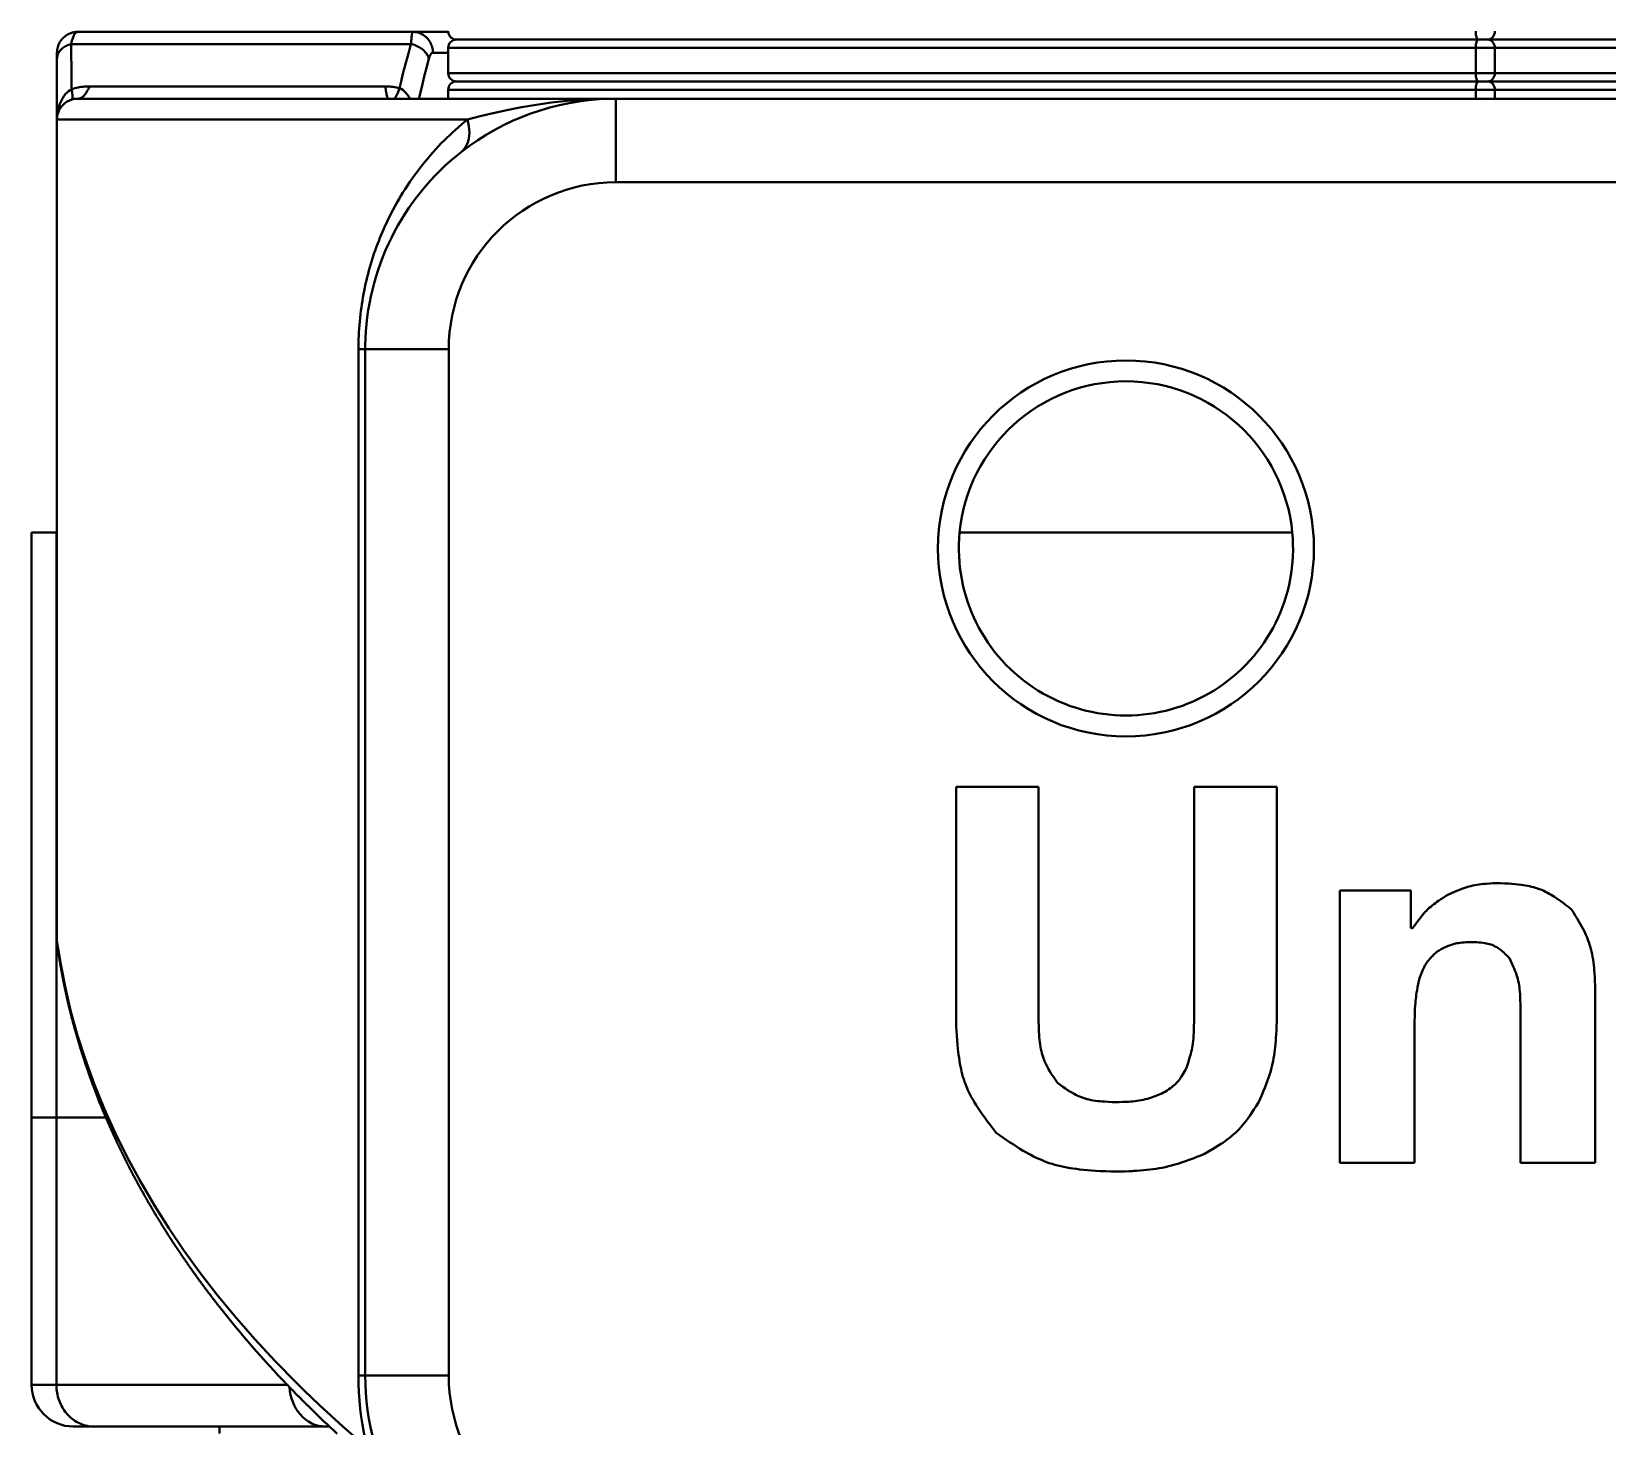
# Model space of a CAD drawing. Header units: millimetres. Extents: x 15 to 415, y 5 to 292.
# Drawn here: x 68.75 to 87.61, y 71.48 to 88.18 of the extents above; entities that cross this region are included whole.
import ezdxf

# ---------------------------------------------------------------- set-up
doc = ezdxf.new("R2010")
doc.units = ezdxf.units.MM
doc.layers.add('Geometries', color=7, linetype='Continuous')

msp = doc.modelspace()

# ---------------------------------------------------------------- linework, layer by layer
at = {"layer": 'Geometries', "linetype": 'Continuous', "lineweight": 40}
for p, q in [((69.127, 88.101), (69.124, 88.098)), ((69.304, 88.174), (69.302, 88.174)), ((73.312, 88.174), (69.304, 88.174)), ((73.737, 88.174), (73.312, 88.174)), ((69.054, 87.885), (69.054, 87.924)), ((69.224, 88.028), (73.291, 88.028)), ((73.554, 87.924), (73.737, 87.924)), ((73.737, 87.981), (73.737, 87.924)), ((73.737, 87.981), (86.037, 87.981)), ((73.737, 87.924), (73.737, 87.681)), ((86.067, 88.081), (73.837, 88.081)), ((86.037, 87.981), (86.037, 87.681)), ((86.037, 87.981), (86.266, 87.981)), ((86.181, 88.081), (86.067, 88.081)), ((90.013, 88.081), (86.181, 88.081)), ((86.266, 87.681), (86.266, 87.981)), ((86.266, 87.981), (89.915, 87.981)), ((69.054, 87.885), (69.054, 87.882)), ((69.054, 87.853), (69.054, 87.884)), ((69.054, 87.852), (69.054, 87.851)), ((69.054, 87.851), (69.054, 87.124)), ((86.037, 87.681), (73.737, 87.681)), ((73.837, 87.581), (86.067, 87.581)), ((86.266, 87.681), (86.037, 87.681)), ((86.067, 87.581), (86.181, 87.581)), ((86.181, 87.581), (90.013, 87.581)), ((89.915, 87.681), (86.266, 87.681)), ((73.022, 87.374), (69.304, 87.374)), ((72.985, 87.521), (69.442, 87.521)), ((73.095, 87.374), (73.022, 87.374)), ((73.278, 87.374), (73.095, 87.374)), ((73.387, 87.374), (73.278, 87.374)), ((73.737, 87.374), (73.387, 87.374)), ((73.737, 87.481), (73.737, 87.374)), ((73.737, 87.481), (86.037, 87.481)), ((75.71, 87.374), (73.737, 87.374)), ((75.702, 87.374), (75.7, 87.374)), ((75.707, 87.374), (75.706, 87.374)), ((75.74, 87.374), (75.739, 87.374)), ((75.744, 87.374), (75.739, 87.374)), ((86.037, 87.374), (75.744, 87.374)), ((75.744, 87.374), (75.744, 86.374)), ((86.037, 87.481), (86.037, 87.374)), ((86.037, 87.481), (86.266, 87.481)), ((86.266, 87.374), (86.037, 87.374)), ((86.266, 87.374), (86.266, 87.481)), ((86.266, 87.481), (89.915, 87.481)), ((89.915, 87.374), (86.266, 87.374)), ((69.054, 82.181), (69.054, 87.124)), ((69.054, 87.124), (73.967, 87.124)), ((73.9, 86.741), (73.888, 86.731)), ((75.744, 86.374), (101.148, 86.374)), ((72.662, 84.383), (72.662, 84.381)), ((72.662, 84.374), (72.662, 84.381)), ((72.662, 84.374), (72.723, 84.374)), ((72.662, 84.374), (72.662, 72.091)), ((72.723, 84.374), (72.744, 84.374)), ((72.744, 84.374), (73.744, 84.374)), ((72.744, 84.374), (72.744, 72.091)), ((73.744, 72.091), (73.744, 84.374)), ((68.75, 82.181), (68.75, 75.181)), ((68.75, 82.181), (69.047, 82.181)), ((69.047, 75.181), (69.047, 82.181)), ((69.047, 82.181), (69.054, 82.181)), ((69.054, 77.297), (69.054, 82.181)), ((83.841, 82.181), (79.859, 82.181)), ((79.816, 76.322), (79.816, 79.139)), ((79.816, 79.139), (80.805, 79.139)), ((80.805, 79.139), (80.805, 76.322)), ((82.665, 79.139), (83.654, 79.139)), ((82.665, 76.322), (82.665, 79.139)), ((83.654, 79.139), (83.654, 76.322)), ((84.41, 74.639), (84.41, 77.897)), ((84.41, 77.897), (85.261, 77.897)), ((85.261, 77.897), (85.261, 77.444)), ((85.261, 77.444), (85.28, 77.444)), ((69.065, 77.222), (69.054, 77.297)), ((69.056, 77.263), (69.057, 77.257)), ((87.467, 76.668), (87.467, 74.639)), ((86.572, 74.639), (86.572, 76.486)), ((85.305, 76.334), (85.305, 74.639)), ((68.75, 75.181), (68.75, 71.981)), ((68.75, 75.181), (69.047, 75.181)), ((69.047, 75.181), (69.639, 75.181)), ((69.047, 71.981), (69.047, 75.181)), ((81.93, 74.539), (81.921, 74.539)), ((85.305, 74.639), (84.41, 74.639)), ((87.467, 74.639), (86.572, 74.639)), ((72.662, 72.091), (72.723, 72.091)), ((72.723, 72.091), (72.744, 72.091)), ((73.744, 72.091), (72.744, 72.091)), ((69.047, 71.981), (68.75, 71.981)), ((71.81, 71.981), (69.047, 71.981)), ((69.25, 71.481), (69.492, 71.481)), ((70.998, 71.481), (69.492, 71.481)), ((70.998, 71.481), (70.998, 71.396)), ((72.267, 71.481), (70.998, 71.481)), ((72.267, 71.481), (72.316, 71.481))]:
    msp.add_line(p, q, dxfattribs=at)
at = {"layer": 'Geometries', "linetype": 'Continuous', "lineweight": 40, "flags": 128}
for points in [[(69.124, 88.098), (69.123, 88.096), (69.121, 88.094), (69.119, 88.092), (69.117, 88.09), (69.115, 88.088), (69.113, 88.085), (69.111, 88.082), (69.108, 88.078), (69.104, 88.074), (69.101, 88.07), (69.097, 88.064), (69.094, 88.058), (69.09, 88.052), (69.085, 88.045), (69.081, 88.037), (69.077, 88.028), (69.073, 88.019)], [(69.191, 88.147), (69.179, 88.141), (69.165, 88.132), (69.152, 88.123), (69.139, 88.112), (69.127, 88.101)], [(69.276, 88.172), (69.27, 88.172), (69.263, 88.171), (69.256, 88.169), (69.247, 88.167), (69.24, 88.166), (69.233, 88.164), (69.227, 88.162), (69.221, 88.16), (69.215, 88.157), (69.212, 88.156), (69.209, 88.155), (69.206, 88.154), (69.203, 88.153), (69.2, 88.151), (69.197, 88.15), (69.194, 88.148), (69.191, 88.147)], [(69.224, 88.028), (69.227, 88.041), (69.23, 88.053), (69.233, 88.065), (69.237, 88.077), (69.24, 88.088), (69.244, 88.098), (69.248, 88.109), (69.252, 88.119), (69.256, 88.129), (69.261, 88.137), (69.265, 88.145), (69.27, 88.152), (69.275, 88.158), (69.28, 88.163), (69.285, 88.167), (69.289, 88.17), (69.294, 88.172), (69.299, 88.174), (69.304, 88.174)], [(69.29, 88.174), (69.289, 88.174), (69.286, 88.173), (69.284, 88.173), (69.281, 88.173), (69.279, 88.173), (69.276, 88.173), (69.276, 88.172)], [(69.303, 88.174), (69.298, 88.174), (69.294, 88.174), (69.291, 88.174), (69.29, 88.174)], [(73.312, 88.174), (73.311, 88.174), (73.31, 88.172), (73.309, 88.17), (73.307, 88.167), (73.306, 88.163), (73.305, 88.157), (73.304, 88.152), (73.303, 88.145), (73.301, 88.137), (73.3, 88.128), (73.299, 88.119), (73.298, 88.108), (73.297, 88.097), (73.296, 88.084), (73.295, 88.071), (73.293, 88.058), (73.292, 88.043), (73.291, 88.028)], [(73.554, 87.924), (73.553, 87.941), (73.552, 87.957), (73.549, 87.973), (73.546, 87.989), (73.541, 88.005), (73.535, 88.02), (73.529, 88.035), (73.521, 88.049), (73.513, 88.063), (73.504, 88.076), (73.494, 88.089), (73.483, 88.101), (73.472, 88.112), (73.459, 88.123), (73.446, 88.132), (73.433, 88.141), (73.419, 88.148), (73.405, 88.155), (73.39, 88.161), (73.375, 88.166), (73.359, 88.169), (73.344, 88.172), (73.328, 88.174), (73.312, 88.174)], [(69.054, 87.851), (69.055, 87.863), (69.056, 87.874), (69.059, 87.886), (69.062, 87.897), (69.066, 87.908), (69.071, 87.919), (69.078, 87.93), (69.085, 87.94), (69.092, 87.95), (69.101, 87.96), (69.111, 87.969), (69.121, 87.978), (69.132, 87.986), (69.143, 87.994), (69.155, 88.001), (69.168, 88.007), (69.182, 88.014), (69.195, 88.019), (69.21, 88.024), (69.224, 88.028)], [(69.073, 88.019), (69.067, 88.005), (69.063, 87.989), (69.059, 87.973), (69.056, 87.957), (69.055, 87.941), (69.054, 87.924)], [(69.23, 87.487), (69.229, 87.623), (69.227, 87.758), (69.226, 87.893), (69.224, 88.028)], [(73.291, 88.028), (73.264, 87.93), (73.238, 87.832), (73.212, 87.733), (73.192, 87.656), (73.173, 87.578), (73.154, 87.5)], [(73.291, 88.028), (73.304, 88.025), (73.317, 88.021), (73.33, 88.017), (73.343, 88.013), (73.355, 88.008), (73.367, 88.002), (73.379, 87.996), (73.39, 87.99), (73.401, 87.983), (73.412, 87.976), (73.422, 87.969), (73.432, 87.961), (73.441, 87.953), (73.45, 87.945), (73.458, 87.936), (73.466, 87.927), (73.473, 87.918), (73.48, 87.909), (73.486, 87.9), (73.491, 87.89), (73.496, 87.88), (73.5, 87.871), (73.503, 87.861), (73.506, 87.851)], [(73.506, 87.851), (73.508, 87.861), (73.511, 87.87), (73.514, 87.879), (73.518, 87.886), (73.521, 87.893), (73.524, 87.9), (73.528, 87.905), (73.531, 87.91), (73.535, 87.915), (73.539, 87.918), (73.542, 87.921), (73.546, 87.923), (73.55, 87.924), (73.554, 87.924)], [(69.054, 87.882), (69.054, 87.88), (69.054, 87.875), (69.054, 87.869), (69.054, 87.866), (69.054, 87.862), (69.054, 87.859), (69.054, 87.855), (69.054, 87.852)], [(73.387, 87.374), (73.4, 87.431), (73.425, 87.533), (73.451, 87.639), (73.478, 87.745), (73.506, 87.851)], [(69.23, 87.487), (69.211, 87.477), (69.193, 87.464), (69.175, 87.449), (69.158, 87.432), (69.138, 87.406), (69.119, 87.377), (69.103, 87.346), (69.088, 87.312), (69.076, 87.277), (69.067, 87.24), (69.06, 87.202), (69.055, 87.163), (69.054, 87.139)], [(69.442, 87.521), (69.423, 87.52), (69.403, 87.52), (69.384, 87.518), (69.364, 87.516), (69.344, 87.514), (69.324, 87.51), (69.306, 87.507), (69.287, 87.503), (69.268, 87.498), (69.249, 87.493), (69.23, 87.487)], [(69.23, 87.363), (69.232, 87.364), (69.234, 87.366), (69.236, 87.37), (69.237, 87.374), (69.238, 87.378), (69.239, 87.384), (69.24, 87.391), (69.24, 87.398), (69.24, 87.406), (69.239, 87.414), (69.239, 87.423), (69.238, 87.432), (69.237, 87.442), (69.235, 87.452), (69.234, 87.463), (69.232, 87.475), (69.23, 87.487)], [(69.304, 87.374), (69.29, 87.374), (69.276, 87.373), (69.262, 87.371), (69.248, 87.368), (69.235, 87.364), (69.231, 87.363)], [(69.304, 87.374), (69.315, 87.375), (69.326, 87.377), (69.337, 87.381), (69.348, 87.387), (69.358, 87.394), (69.369, 87.402), (69.379, 87.412), (69.389, 87.424), (69.399, 87.437), (69.408, 87.451), (69.417, 87.466), (69.426, 87.483), (69.434, 87.501), (69.442, 87.521)], [(73.022, 87.374), (73.019, 87.375), (73.016, 87.377), (73.013, 87.381), (73.01, 87.387), (73.007, 87.394), (73.005, 87.402), (73.002, 87.412), (72.999, 87.424), (72.997, 87.437), (72.994, 87.451), (72.992, 87.466), (72.989, 87.483), (72.987, 87.501), (72.985, 87.521)], [(73.154, 87.5), (73.135, 87.505), (73.117, 87.508), (73.098, 87.512), (73.079, 87.514), (73.06, 87.517), (73.041, 87.518), (73.022, 87.52), (73.004, 87.52), (72.985, 87.521)], [(73.095, 87.374), (73.098, 87.377), (73.101, 87.381), (73.104, 87.386), (73.107, 87.391), (73.111, 87.397), (73.114, 87.404), (73.118, 87.411), (73.121, 87.419), (73.125, 87.427), (73.129, 87.436), (73.133, 87.445), (73.137, 87.455), (73.141, 87.465), (73.145, 87.477), (73.15, 87.488), (73.154, 87.5)], [(73.278, 87.375), (73.269, 87.393), (73.249, 87.422), (73.228, 87.448), (73.211, 87.465), (73.193, 87.479), (73.174, 87.491), (73.154, 87.5)], [(73.967, 87.124), (74.118, 87.163), (74.276, 87.201), (74.441, 87.238), (74.613, 87.271), (74.79, 87.301), (74.973, 87.327), (75.161, 87.347), (75.353, 87.362), (75.547, 87.371), (75.66, 87.374)], [(75.706, 87.374), (75.706, 87.374), (75.706, 87.374), (75.706, 87.374), (75.704, 87.374), (75.703, 87.374), (75.702, 87.374)], [(75.71, 87.374), (75.71, 87.374), (75.708, 87.374), (75.707, 87.374), (75.707, 87.374), (75.707, 87.374), (75.707, 87.374)], [(75.739, 87.374), (75.736, 87.374), (75.731, 87.374), (75.727, 87.374), (75.723, 87.374), (75.72, 87.374), (75.716, 87.374), (75.714, 87.374), (75.712, 87.374), (75.71, 87.374)], [(69.055, 87.139), (69.055, 87.138), (69.054, 87.124)], [(73.967, 87.124), (73.931, 87.095), (73.895, 87.065), (73.86, 87.034), (73.824, 87.003), (73.789, 86.971), (73.755, 86.939), (73.722, 86.907), (73.688, 86.874), (73.655, 86.84), (73.622, 86.805), (73.589, 86.77), (73.556, 86.734), (73.524, 86.697), (73.492, 86.659), (73.46, 86.621), (73.429, 86.583), (73.398, 86.543), (73.368, 86.503), (73.338, 86.462), (73.308, 86.421), (73.279, 86.379), (73.25, 86.336), (73.222, 86.292), (73.196, 86.251), (73.171, 86.21), (73.146, 86.168), (73.122, 86.126), (73.098, 86.083), (73.074, 86.039), (73.055, 86.003), (73.037, 85.967), (73.019, 85.93), (73.001, 85.893), (72.984, 85.855), (72.966, 85.817), (72.951, 85.781), (72.935, 85.744), (72.92, 85.707), (72.905, 85.669), (72.891, 85.632), (72.876, 85.593), (72.863, 85.555), (72.849, 85.516), (72.836, 85.476), (72.824, 85.436), (72.812, 85.397), (72.8, 85.357), (72.789, 85.316), (72.778, 85.276), (72.768, 85.236), (72.758, 85.196), (72.749, 85.156), (72.74, 85.115), (72.732, 85.074), (72.724, 85.033), (72.717, 84.994), (72.71, 84.955), (72.704, 84.915), (72.698, 84.876), (72.692, 84.836), (72.687, 84.794), (72.682, 84.751), (72.678, 84.708), (72.674, 84.665), (72.671, 84.622), (72.668, 84.579), (72.666, 84.538), (72.664, 84.497), (72.663, 84.456), (72.662, 84.415), (72.662, 84.383)], [(73.967, 87.124), (73.978, 87.084), (73.985, 87.045), (73.99, 87.006), (73.991, 86.968), (73.988, 86.932), (73.983, 86.897), (73.975, 86.863), (73.963, 86.832), (73.949, 86.803), (73.931, 86.776), (73.911, 86.752), (73.9, 86.741)], [(85.702, 77.844), (85.747, 77.864), (85.792, 77.884), (85.822, 77.896), (85.852, 77.909), (85.882, 77.92), (85.906, 77.928), (85.929, 77.936), (85.953, 77.943), (85.977, 77.949), (86.001, 77.955), (86.026, 77.96), (86.051, 77.965), (86.077, 77.969), (86.102, 77.972), (86.128, 77.975), (86.166, 77.978), (86.205, 77.981), (86.244, 77.984), (86.282, 77.986)], [(86.282, 77.986), (86.332, 77.984), (86.382, 77.982), (86.432, 77.979), (86.47, 77.977), (86.507, 77.974), (86.544, 77.97), (86.582, 77.965), (86.607, 77.962), (86.631, 77.958), (86.656, 77.953), (86.68, 77.948), (86.705, 77.942), (86.729, 77.936), (86.753, 77.929), (86.777, 77.922), (86.801, 77.913), (86.826, 77.903), (86.85, 77.893), (86.873, 77.881), (86.895, 77.87), (86.917, 77.858), (86.939, 77.846), (86.96, 77.833), (86.981, 77.82), (87.007, 77.802), (87.032, 77.785), (87.057, 77.767), (87.082, 77.748), (87.116, 77.723), (87.15, 77.697), (87.184, 77.671)], [(85.411, 77.617), (85.411, 77.617), (85.428, 77.636), (85.446, 77.655), (85.464, 77.673), (85.481, 77.688), (85.499, 77.703), (85.517, 77.718), (85.535, 77.733), (85.554, 77.747), (85.573, 77.76), (85.593, 77.774), (85.62, 77.792), (85.647, 77.809), (85.675, 77.827), (85.702, 77.844)], [(85.28, 77.444), (85.299, 77.471), (85.318, 77.498), (85.338, 77.525), (85.358, 77.551), (85.378, 77.577), (85.394, 77.597), (85.411, 77.617)], [(87.184, 77.671), (87.206, 77.635), (87.228, 77.599), (87.25, 77.563), (87.271, 77.527), (87.287, 77.498), (87.303, 77.47), (87.319, 77.441), (87.333, 77.412), (87.346, 77.386), (87.358, 77.359), (87.37, 77.333), (87.38, 77.306), (87.39, 77.279), (87.4, 77.252), (87.408, 77.225), (87.416, 77.197), (87.423, 77.166), (87.43, 77.134), (87.436, 77.101), (87.442, 77.069), (87.446, 77.036), (87.45, 77.004), (87.454, 76.971), (87.456, 76.938), (87.459, 76.906), (87.461, 76.858), (87.463, 76.811), (87.465, 76.764), (87.466, 76.716), (87.467, 76.668)], [(69.054, 77.297), (69.054, 77.295), (69.054, 77.292), (69.054, 77.29), (69.054, 77.288)], [(69.054, 77.288), (69.055, 77.273), (69.056, 77.263)], [(69.057, 77.257), (69.057, 77.257), (69.058, 77.249), (69.059, 77.242), (69.06, 77.235), (69.061, 77.228), (69.062, 77.222), (69.062, 77.217), (69.063, 77.212), (69.064, 77.208), (69.064, 77.203), (69.065, 77.2), (69.065, 77.196), (69.066, 77.193), (69.066, 77.191), (69.066, 77.188), (69.067, 77.186), (69.067, 77.184), (69.067, 77.182), (69.068, 77.18), (69.068, 77.18), (69.068, 77.179), (69.068, 77.177), (69.068, 77.176), (69.069, 77.174), (69.069, 77.172), (69.069, 77.169), (69.07, 77.166), (69.07, 77.162), (69.071, 77.158), (69.071, 77.155), (69.073, 77.147), (69.074, 77.139), (69.075, 77.132), (69.076, 77.127), (69.076, 77.122), (69.077, 77.117), (69.078, 77.113), (69.078, 77.11), (69.079, 77.107), (69.079, 77.104), (69.08, 77.101), (69.08, 77.099), (69.08, 77.098), (69.08, 77.097), (69.081, 77.095), (69.081, 77.094), (69.081, 77.092), (69.082, 77.089), (69.082, 77.086), (69.083, 77.083), (69.083, 77.079), (69.084, 77.075), (69.086, 77.061), (69.088, 77.048), (69.089, 77.043), (69.09, 77.038), (69.091, 77.033), (69.092, 77.028), (69.092, 77.025), (69.093, 77.022), (69.093, 77.02), (69.093, 77.017), (69.094, 77.015), (69.094, 77.013), (69.094, 77.012), (69.094, 77.011), (69.095, 77.011), (69.095, 77.01), (69.095, 77.009), (69.095, 77.008), (69.095, 77.006), (69.096, 77.003), (69.096, 77), (69.097, 76.997), (69.098, 76.993), (69.098, 76.989), (69.099, 76.984), (69.1, 76.98), (69.101, 76.972), (69.103, 76.964), (69.104, 76.956), (69.106, 76.948), (69.106, 76.945), (69.107, 76.942), (69.107, 76.939), (69.108, 76.937), (69.108, 76.934), (69.108, 76.933), (69.109, 76.931), (69.109, 76.929), (69.109, 76.928), (69.109, 76.926), (69.11, 76.923), (69.111, 76.919), (69.112, 76.915), (69.112, 76.911), (69.113, 76.906), (69.114, 76.901), (69.115, 76.896), (69.116, 76.89), (69.117, 76.884), (69.118, 76.879), (69.119, 76.874), (69.121, 76.863), (69.123, 76.853), (69.124, 76.85), (69.124, 76.848), (69.125, 76.845), (69.125, 76.843), (69.125, 76.842), (69.126, 76.841), (69.126, 76.84), (69.126, 76.839), (69.126, 76.838), (69.126, 76.836), (69.127, 76.835), (69.127, 76.833), (69.128, 76.831), (69.128, 76.828), (69.128, 76.826), (69.129, 76.823), (69.13, 76.816), (69.132, 76.81), (69.133, 76.804), (69.134, 76.799), (69.135, 76.793), (69.136, 76.788), (69.137, 76.781), (69.139, 76.773), (69.139, 76.771), (69.14, 76.768), (69.14, 76.766), (69.141, 76.764), (69.141, 76.762), (69.141, 76.761), (69.142, 76.76), (69.142, 76.759), (69.142, 76.758), (69.142, 76.758), (69.142, 76.757), (69.142, 76.756), (69.143, 76.754), (69.143, 76.752), (69.144, 76.749), (69.144, 76.746), (69.145, 76.743), (69.146, 76.739), (69.147, 76.736), (69.147, 76.732), (69.148, 76.729), (69.149, 76.725), (69.15, 76.722), (69.151, 76.713), (69.153, 76.706), (69.155, 76.698), (69.156, 76.691), (69.157, 76.685), (69.159, 76.678), (69.159, 76.676), (69.16, 76.674), (69.16, 76.672), (69.161, 76.67), (69.161, 76.669), (69.161, 76.668), (69.161, 76.667), (69.162, 76.666), (69.162, 76.664), (69.162, 76.662), (69.163, 76.659), (69.164, 76.656), (69.164, 76.653), (69.167, 76.643), (69.169, 76.632), (69.171, 76.622), (69.173, 76.613), (69.174, 76.608), (69.175, 76.604), (69.176, 76.6), (69.177, 76.596), (69.178, 76.593), (69.179, 76.59), (69.179, 76.587), (69.18, 76.585), (69.18, 76.584), (69.18, 76.582), (69.18, 76.582), (69.181, 76.581), (69.181, 76.58), (69.181, 76.579), (69.181, 76.577), (69.182, 76.575), (69.182, 76.573), (69.183, 76.571), (69.183, 76.569), (69.185, 76.563), (69.186, 76.557), (69.187, 76.551), (69.189, 76.544), (69.19, 76.54), (69.191, 76.536), (69.192, 76.532), (69.193, 76.527), (69.194, 76.523), (69.195, 76.518), (69.196, 76.513), (69.197, 76.51), (69.198, 76.507), (69.198, 76.505), (69.199, 76.503), (69.199, 76.501), (69.2, 76.499), (69.2, 76.498), (69.201, 76.496), (69.201, 76.494), (69.201, 76.492), (69.202, 76.49), (69.203, 76.487), (69.203, 76.484), (69.204, 76.481), (69.205, 76.478), (69.206, 76.473), (69.207, 76.468), (69.209, 76.463), (69.21, 76.457), (69.212, 76.451), (69.213, 76.445), (69.215, 76.439), (69.216, 76.432), (69.217, 76.43), (69.218, 76.427), (69.218, 76.424), (69.219, 76.422), (69.22, 76.419), (69.22, 76.417), (69.221, 76.415), (69.221, 76.413), (69.221, 76.411), (69.222, 76.41), (69.222, 76.409), (69.223, 76.407), (69.223, 76.405), (69.224, 76.403), (69.225, 76.397), (69.227, 76.391), (69.228, 76.384), (69.23, 76.377), (69.232, 76.37), (69.234, 76.362), (69.236, 76.355), (69.242, 76.331), (69.243, 76.328), (69.244, 76.326), (69.244, 76.324), (69.245, 76.322), (69.245, 76.32), (69.246, 76.319), (69.246, 76.318), (69.246, 76.317), (69.246, 76.317), (69.246, 76.316), (69.247, 76.315), (69.247, 76.313), (69.247, 76.312), (69.248, 76.31), (69.249, 76.308), (69.249, 76.305), (69.25, 76.303), (69.252, 76.296), (69.254, 76.289), (69.255, 76.283), (69.256, 76.278), (69.258, 76.274), (69.259, 76.269), (69.26, 76.265), (69.261, 76.26), (69.263, 76.254), (69.264, 76.249), (69.265, 76.246), (69.266, 76.244), (69.267, 76.241), (69.267, 76.239), (69.268, 76.237), (69.268, 76.235), (69.269, 76.234), (69.269, 76.233), (69.269, 76.232), (69.269, 76.232), (69.269, 76.231), (69.27, 76.23), (69.27, 76.228), (69.271, 76.226), (69.271, 76.224), (69.272, 76.221), (69.273, 76.218), (69.274, 76.214), (69.275, 76.211), (69.279, 76.198), (69.28, 76.192), (69.282, 76.186), (69.284, 76.18), (69.286, 76.173), (69.287, 76.167), (69.289, 76.162), (69.29, 76.158), (69.291, 76.155), (69.292, 76.151), (69.293, 76.148), (69.294, 76.145), (69.295, 76.143), (69.295, 76.14), (69.295, 76.139), (69.296, 76.138), (69.296, 76.137), (69.296, 76.136), (69.297, 76.134), (69.297, 76.132), (69.298, 76.13), (69.299, 76.128), (69.3, 76.122), (69.302, 76.117), (69.304, 76.112), (69.306, 76.105), (69.307, 76.099), (69.309, 76.093), (69.311, 76.087), (69.313, 76.081), (69.314, 76.076), (69.316, 76.071), (69.317, 76.067), (69.318, 76.063), (69.319, 76.06), (69.32, 76.058), (69.32, 76.056), (69.32, 76.055), (69.321, 76.054), (69.321, 76.052), (69.322, 76.051), (69.322, 76.049), (69.323, 76.047), (69.324, 76.044), (69.325, 76.041), (69.326, 76.038), (69.327, 76.035), (69.328, 76.031), (69.329, 76.027), (69.33, 76.023), (69.331, 76.019), (69.339, 75.995), (69.34, 75.99), (69.342, 75.986), (69.343, 75.982), (69.344, 75.978), (69.345, 75.974), (69.347, 75.971), (69.347, 75.968), (69.348, 75.965), (69.349, 75.963), (69.349, 75.962), (69.349, 75.961), (69.35, 75.961), (69.35, 75.96), (69.35, 75.959), (69.351, 75.958), (69.351, 75.956), (69.352, 75.954), (69.352, 75.952), (69.353, 75.95), (69.355, 75.943), (69.358, 75.935), (69.36, 75.927), (69.362, 75.922), (69.363, 75.917), (69.365, 75.912), (69.367, 75.907), (69.369, 75.901), (69.371, 75.895), (69.372, 75.89), (69.374, 75.886), (69.375, 75.882), (69.376, 75.879), (69.377, 75.876), (69.378, 75.874), (69.378, 75.872), (69.379, 75.871), (69.379, 75.87), (69.379, 75.869), (69.38, 75.867), (69.38, 75.865), (69.381, 75.863), (69.382, 75.861), (69.383, 75.858), (69.384, 75.855), (69.385, 75.852), (69.386, 75.848), (69.388, 75.843), (69.389, 75.839), (69.391, 75.834), (69.393, 75.827), (69.396, 75.819), (69.399, 75.811), (69.401, 75.802), (69.402, 75.799), (69.404, 75.796), (69.405, 75.793), (69.406, 75.79), (69.406, 75.788), (69.407, 75.785), (69.408, 75.784), (69.408, 75.782), (69.409, 75.781), (69.409, 75.779), (69.41, 75.777), (69.411, 75.775), (69.412, 75.772), (69.413, 75.769), (69.414, 75.766), (69.415, 75.763), (69.416, 75.76), (69.417, 75.757), (69.418, 75.753), (69.419, 75.75), (69.421, 75.746), (69.422, 75.742), (69.423, 75.738), (69.425, 75.733), (69.427, 75.729), (69.429, 75.723), (69.43, 75.718), (69.432, 75.712), (69.433, 75.709), (69.435, 75.706), (69.436, 75.703), (69.437, 75.7), (69.438, 75.697), (69.439, 75.695), (69.439, 75.693), (69.44, 75.691), (69.44, 75.69), (69.441, 75.689), (69.441, 75.688), (69.442, 75.686), (69.443, 75.683), (69.444, 75.68), (69.445, 75.676), (69.447, 75.671), (69.449, 75.665), (69.451, 75.659), (69.454, 75.653), (69.456, 75.646), (69.459, 75.639), (69.46, 75.634), (69.462, 75.628), (69.464, 75.623), (69.466, 75.617), (69.468, 75.612), (69.47, 75.607), (69.471, 75.604), (69.472, 75.601), (69.473, 75.599), (69.474, 75.598), (69.474, 75.596), (69.474, 75.595), (69.475, 75.595), (69.475, 75.594), (69.475, 75.593), (69.476, 75.592), (69.476, 75.591), (69.477, 75.589), (69.477, 75.587), (69.478, 75.584), (69.479, 75.582), (69.48, 75.579), (69.481, 75.576), (69.485, 75.565), (69.49, 75.554), (69.494, 75.543), (69.498, 75.532), (69.502, 75.521), (69.503, 75.517), (69.505, 75.514), (69.506, 75.51), (69.507, 75.507), (69.508, 75.504), (69.509, 75.502), (69.51, 75.499), (69.511, 75.498), (69.511, 75.497), (69.512, 75.496), (69.512, 75.494), (69.513, 75.493), (69.513, 75.491), (69.514, 75.489), (69.515, 75.486), (69.516, 75.484), (69.517, 75.481), (69.519, 75.478), (69.52, 75.475), (69.521, 75.472), (69.522, 75.469), (69.524, 75.464), (69.526, 75.459), (69.528, 75.455), (69.529, 75.45), (69.531, 75.446), (69.533, 75.442), (69.534, 75.437), (69.536, 75.432), (69.538, 75.428), (69.539, 75.425), (69.54, 75.421), (69.542, 75.418), (69.543, 75.415), (69.544, 75.412), (69.545, 75.41), (69.545, 75.409), (69.546, 75.408), (69.546, 75.407), (69.547, 75.406), (69.547, 75.404), (69.548, 75.403), (69.549, 75.401), (69.549, 75.398), (69.551, 75.396), (69.552, 75.393), (69.553, 75.39), (69.561, 75.369), (69.57, 75.348), (69.578, 75.327), (69.579, 75.325), (69.58, 75.322), (69.581, 75.319), (69.582, 75.317), (69.583, 75.314), (69.584, 75.312), (69.585, 75.311), (69.585, 75.31), (69.585, 75.309), (69.586, 75.308), (69.586, 75.307), (69.587, 75.306), (69.587, 75.305), (69.588, 75.303), (69.589, 75.301), (69.59, 75.298), (69.592, 75.294), (69.594, 75.289), (69.595, 75.284), (69.597, 75.28), (69.599, 75.275), (69.601, 75.271), (69.603, 75.266), (69.605, 75.262), (69.609, 75.253), (69.612, 75.244), (69.616, 75.235), (69.619, 75.227), (69.62, 75.225), (69.621, 75.222), (69.622, 75.22), (69.623, 75.217), (69.624, 75.216), (69.625, 75.215), (69.625, 75.214), (69.625, 75.213), (69.625, 75.213), (69.626, 75.212), (69.626, 75.21), (69.627, 75.208), (69.628, 75.206), (69.629, 75.203), (69.631, 75.2), (69.632, 75.196), (69.636, 75.188), (69.639, 75.181)], [(72.009, 71.915), (71.924, 71.999), (71.665, 72.264), (71.417, 72.532), (71.18, 72.804), (70.967, 73.063), (70.765, 73.325), (70.573, 73.589), (70.392, 73.856), (70.222, 74.125), (70.053, 74.413), (69.896, 74.703), (69.751, 74.995), (69.618, 75.289), (69.498, 75.584), (69.391, 75.881), (69.301, 76.162), (69.222, 76.445), (69.155, 76.728), (69.099, 77.012), (69.065, 77.222)], [(85.576, 77.166), (85.558, 77.15), (85.54, 77.133), (85.533, 77.126)], [(85.999, 77.28), (85.961, 77.279), (85.924, 77.277), (85.899, 77.275), (85.874, 77.273), (85.849, 77.27), (85.831, 77.268), (85.813, 77.265), (85.795, 77.261), (85.777, 77.257), (85.759, 77.252), (85.741, 77.246), (85.724, 77.24), (85.706, 77.233), (85.689, 77.225), (85.672, 77.217), (85.648, 77.205), (85.624, 77.193), (85.6, 77.18), (85.576, 77.166)], [(86.44, 77.088), (86.422, 77.105), (86.405, 77.123), (86.387, 77.14), (86.373, 77.153), (86.359, 77.166), (86.345, 77.178), (86.33, 77.19), (86.317, 77.199), (86.304, 77.208), (86.291, 77.217), (86.277, 77.224), (86.263, 77.232), (86.248, 77.239), (86.233, 77.245), (86.218, 77.25), (86.201, 77.255), (86.183, 77.26), (86.165, 77.263), (86.147, 77.267), (86.123, 77.27), (86.099, 77.273), (86.075, 77.275), (86.049, 77.277), (86.024, 77.278), (85.999, 77.28)], [(85.533, 77.126), (85.522, 77.115), (85.508, 77.102), (85.495, 77.088), (85.483, 77.074), (85.47, 77.06), (85.459, 77.045), (85.448, 77.03), (85.438, 77.014), (85.428, 76.998), (85.419, 76.981), (85.411, 76.963), (85.403, 76.946), (85.395, 76.928), (85.387, 76.908), (85.38, 76.888), (85.365, 76.848)], [(86.572, 76.486), (86.571, 76.536), (86.57, 76.586), (86.569, 76.62), (86.567, 76.653), (86.565, 76.687), (86.562, 76.712), (86.559, 76.737), (86.556, 76.762), (86.551, 76.787), (86.546, 76.813), (86.54, 76.839), (86.533, 76.864), (86.525, 76.889), (86.516, 76.915), (86.506, 76.939), (86.496, 76.964), (86.485, 76.989), (86.474, 77.014), (86.457, 77.051), (86.44, 77.088)], [(85.365, 76.848), (85.357, 76.812), (85.349, 76.775), (85.341, 76.738), (85.334, 76.701), (85.329, 76.677), (85.325, 76.652), (85.322, 76.627), (85.319, 76.602), (85.316, 76.578), (85.314, 76.553), (85.311, 76.516), (85.309, 76.48), (85.308, 76.444), (85.306, 76.389), (85.305, 76.334)], [(80.295, 74.998), (80.26, 75.044), (80.225, 75.09), (80.19, 75.136), (80.156, 75.182), (80.13, 75.218), (80.104, 75.255), (80.08, 75.292), (80.056, 75.329), (80.037, 75.359), (80.02, 75.39), (80.003, 75.42), (79.986, 75.451), (79.971, 75.482), (79.959, 75.507), (79.948, 75.532), (79.938, 75.557), (79.928, 75.583), (79.919, 75.608), (79.909, 75.638), (79.899, 75.668), (79.891, 75.699), (79.883, 75.73), (79.876, 75.761), (79.869, 75.792), (79.863, 75.823), (79.857, 75.858), (79.852, 75.893), (79.847, 75.928), (79.842, 75.964), (79.838, 75.999), (79.833, 76.053), (79.829, 76.106), (79.825, 76.16), (79.822, 76.214), (79.819, 76.268), (79.816, 76.322)], [(80.805, 76.322), (80.806, 76.284), (80.808, 76.247), (80.809, 76.209), (80.811, 76.172), (80.813, 76.142), (80.816, 76.112), (80.819, 76.082), (80.823, 76.052), (80.827, 76.022), (80.832, 75.998), (80.837, 75.973), (80.843, 75.949), (80.85, 75.925), (80.858, 75.901), (80.866, 75.877), (80.876, 75.854), (80.886, 75.831), (80.898, 75.807), (80.91, 75.783), (80.923, 75.76), (80.936, 75.737), (80.951, 75.712), (80.966, 75.688), (80.982, 75.665), (81.005, 75.629), (81.029, 75.594)], [(82.573, 75.774), (82.585, 75.809), (82.597, 75.845), (82.608, 75.881), (82.618, 75.917), (82.625, 75.941), (82.631, 75.965), (82.637, 75.989), (82.642, 76.014), (82.646, 76.039), (82.65, 76.064), (82.654, 76.096), (82.657, 76.128), (82.659, 76.16), (82.661, 76.192), (82.663, 76.235), (82.664, 76.279), (82.665, 76.322)], [(83.654, 76.322), (83.652, 76.272), (83.65, 76.222), (83.647, 76.172), (83.645, 76.135), (83.643, 76.097), (83.64, 76.06), (83.636, 76.022), (83.632, 75.989), (83.628, 75.956), (83.623, 75.923), (83.618, 75.889), (83.612, 75.856), (83.605, 75.823), (83.597, 75.79), (83.589, 75.758), (83.579, 75.724), (83.569, 75.69), (83.557, 75.656), (83.545, 75.622), (83.529, 75.578), (83.512, 75.534), (83.494, 75.49), (83.475, 75.446), (83.456, 75.402), (83.437, 75.358)], [(82.318, 75.488), (82.322, 75.491), (82.343, 75.504), (82.363, 75.517), (82.383, 75.531), (82.398, 75.543), (82.413, 75.554), (82.428, 75.567), (82.441, 75.579), (82.455, 75.593), (82.468, 75.607), (82.481, 75.623), (82.493, 75.639), (82.504, 75.655), (82.515, 75.672), (82.526, 75.689), (82.538, 75.71), (82.55, 75.731), (82.562, 75.752), (82.573, 75.774)], [(81.029, 75.594), (81.061, 75.571), (81.094, 75.548), (81.127, 75.525), (81.152, 75.508), (81.177, 75.492), (81.203, 75.477), (81.229, 75.462), (81.25, 75.451), (81.272, 75.44), (81.294, 75.431), (81.316, 75.422), (81.338, 75.414), (81.362, 75.406), (81.386, 75.4), (81.41, 75.394), (81.434, 75.389), (81.458, 75.384), (81.485, 75.38), (81.513, 75.377), (81.54, 75.374), (81.567, 75.372), (81.594, 75.37), (81.64, 75.367), (81.686, 75.365), (81.732, 75.364)], [(81.92, 75.372), (81.932, 75.373), (81.957, 75.375), (81.981, 75.379), (82.006, 75.382), (82.031, 75.387), (82.056, 75.392), (82.082, 75.398), (82.107, 75.405), (82.132, 75.413), (82.157, 75.42), (82.188, 75.431), (82.219, 75.442), (82.249, 75.453), (82.28, 75.465)], [(82.28, 75.465), (82.301, 75.478), (82.318, 75.488)], [(81.732, 75.364), (81.769, 75.365), (81.807, 75.366), (81.844, 75.367), (81.882, 75.369), (81.907, 75.371), (81.92, 75.372)], [(83.437, 75.358), (83.409, 75.316), (83.382, 75.274), (83.354, 75.232), (83.333, 75.201), (83.311, 75.171), (83.288, 75.141), (83.265, 75.111), (83.245, 75.087), (83.225, 75.063), (83.204, 75.04), (83.182, 75.018), (83.164, 75), (83.146, 74.983), (83.127, 74.967), (83.108, 74.951), (83.089, 74.935), (83.063, 74.915), (83.036, 74.896), (83.009, 74.877), (82.982, 74.859), (82.951, 74.839), (82.919, 74.819), (82.887, 74.8), (82.839, 74.771), (82.791, 74.743)], [(69.639, 75.181), (69.64, 75.179), (69.644, 75.169), (69.648, 75.16), (69.652, 75.151), (69.655, 75.144), (69.658, 75.137), (69.66, 75.131), (69.663, 75.126), (69.663, 75.124), (69.664, 75.122), (69.665, 75.12), (69.666, 75.118), (69.667, 75.117), (69.667, 75.116), (69.667, 75.115), (69.668, 75.114), (69.668, 75.112), (69.669, 75.11), (69.67, 75.108), (69.672, 75.105), (69.673, 75.102), (69.674, 75.099), (69.676, 75.095), (69.681, 75.084), (69.686, 75.073), (69.688, 75.067), (69.691, 75.061), (69.694, 75.055), (69.696, 75.049), (69.699, 75.043), (69.701, 75.038), (69.704, 75.032), (69.706, 75.027), (69.708, 75.022), (69.709, 75.02), (69.71, 75.018), (69.711, 75.016), (69.712, 75.014), (69.713, 75.013), (69.713, 75.011), (69.714, 75.009), (69.715, 75.007), (69.717, 75.004), (69.718, 75.001), (69.719, 74.998), (69.721, 74.995), (69.723, 74.989), (69.726, 74.984), (69.728, 74.979), (69.731, 74.973), (69.733, 74.968), (69.735, 74.963), (69.738, 74.958), (69.739, 74.954), (69.741, 74.95), (69.743, 74.946), (69.746, 74.94), (69.749, 74.934), (69.751, 74.929), (69.752, 74.926), (69.753, 74.924), (69.754, 74.923), (69.754, 74.921), (69.755, 74.921), (69.755, 74.919), (69.756, 74.918), (69.757, 74.915), (69.758, 74.913), (69.759, 74.911), (69.761, 74.908), (69.762, 74.905), (69.764, 74.902), (69.765, 74.899), (69.766, 74.896), (69.769, 74.889), (69.772, 74.883), (69.775, 74.877), (69.778, 74.871), (69.78, 74.866), (69.783, 74.861), (69.785, 74.857), (69.787, 74.853), (69.788, 74.849), (69.791, 74.843), (69.794, 74.837), (69.797, 74.831), (69.798, 74.829), (69.799, 74.826), (69.8, 74.824), (69.801, 74.823), (69.802, 74.822), (69.802, 74.821), (69.802, 74.82), (69.803, 74.819), (69.804, 74.817), (69.804, 74.816), (69.805, 74.814), (69.806, 74.811), (69.808, 74.809), (69.809, 74.806), (69.81, 74.803), (69.814, 74.796), (69.817, 74.79), (69.82, 74.782), (69.824, 74.776), (69.827, 74.77), (69.829, 74.764), (69.832, 74.759), (69.834, 74.755), (69.835, 74.752), (69.837, 74.748), (69.839, 74.745), (69.84, 74.742), (69.842, 74.737), (69.845, 74.733), (69.847, 74.729), (69.848, 74.726), (69.849, 74.724), (69.85, 74.722), (69.851, 74.72), (69.851, 74.72), (69.852, 74.719), (69.852, 74.717), (69.853, 74.715), (69.854, 74.713), (69.856, 74.711), (69.857, 74.708), (69.858, 74.705), (69.86, 74.702), (69.862, 74.699), (69.863, 74.695), (69.866, 74.689), (69.87, 74.682), (69.873, 74.677), (69.875, 74.671), (69.879, 74.665), (69.882, 74.659), (69.884, 74.653), (69.887, 74.648), (69.889, 74.644), (69.891, 74.639), (69.894, 74.633), (69.897, 74.628), (69.9, 74.622), (69.902, 74.618), (69.903, 74.616), (69.904, 74.614), (69.905, 74.612), (69.906, 74.611), (69.907, 74.609), (69.908, 74.607), (69.909, 74.604), (69.911, 74.601), (69.912, 74.598), (69.914, 74.594), (69.917, 74.59), (69.919, 74.585), (69.923, 74.577), (69.927, 74.569), (69.931, 74.562), (69.935, 74.555), (69.938, 74.548), (69.942, 74.541), (69.945, 74.535), (69.948, 74.529), (69.951, 74.523), (69.954, 74.518), (69.955, 74.516), (69.956, 74.514), (69.957, 74.512), (69.957, 74.511), (69.958, 74.51), (69.959, 74.509), (69.959, 74.508), (69.96, 74.506), (69.961, 74.503), (69.963, 74.501), (69.964, 74.498), (69.966, 74.495), (69.968, 74.491), (69.972, 74.483), (69.977, 74.475), (69.982, 74.465), (69.987, 74.456), (69.991, 74.447), (69.996, 74.438), (70.001, 74.43), (70.005, 74.422), (70.006, 74.419), (70.008, 74.417), (70.009, 74.414), (70.01, 74.412), (70.011, 74.41), (70.012, 74.409), (70.013, 74.408), (70.013, 74.407), (70.014, 74.406), (70.014, 74.404), (70.015, 74.403), (70.016, 74.401), (70.018, 74.398), (70.019, 74.396), (70.021, 74.392), (70.023, 74.389), (70.027, 74.381), (70.031, 74.374), (70.035, 74.366), (70.04, 74.357), (70.045, 74.348), (70.05, 74.339), (70.055, 74.33), (70.06, 74.321), (70.065, 74.311), (70.067, 74.309), (70.068, 74.306), (70.069, 74.305), (70.07, 74.303), (70.071, 74.302), (70.071, 74.301), (70.071, 74.301), (70.072, 74.3), (70.073, 74.298), (70.073, 74.297), (70.074, 74.295), (70.076, 74.293), (70.077, 74.29), (70.079, 74.287), (70.081, 74.284), (70.088, 74.272), (70.094, 74.259), (70.101, 74.248), (70.108, 74.236), (70.11, 74.232), (70.113, 74.227), (70.115, 74.223), (70.118, 74.219), (70.12, 74.214), (70.122, 74.21), (70.124, 74.208), (70.125, 74.205), (70.126, 74.203), (70.127, 74.202), (70.128, 74.2), (70.129, 74.199), (70.13, 74.198), (70.131, 74.196), (70.132, 74.194), (70.133, 74.192), (70.135, 74.189), (70.136, 74.186), (70.138, 74.183), (70.142, 74.176), (70.147, 74.168), (70.151, 74.16), (70.156, 74.152), (70.161, 74.143), (70.166, 74.135), (70.171, 74.126), (70.176, 74.118), (70.182, 74.108), (70.188, 74.097), (70.19, 74.094), (70.191, 74.092), (70.193, 74.089), (70.194, 74.087), (70.195, 74.086), (70.195, 74.085), (70.195, 74.085), (70.196, 74.084), (70.196, 74.083), (70.197, 74.082), (70.198, 74.08), (70.199, 74.078), (70.201, 74.075), (70.204, 74.07), (70.207, 74.065), (70.21, 74.06), (70.214, 74.053), (70.218, 74.046), (70.223, 74.039), (70.227, 74.032), (70.233, 74.022), (70.239, 74.011), (70.246, 74), (70.248, 73.996), (70.251, 73.992), (70.253, 73.989), (70.255, 73.986), (70.256, 73.983), (70.258, 73.981), (70.259, 73.979), (70.26, 73.977), (70.261, 73.976), (70.262, 73.974), (70.262, 73.973), (70.263, 73.971), (70.265, 73.969), (70.266, 73.968), (70.268, 73.964), (70.27, 73.96), (70.273, 73.955), (70.276, 73.951), (70.279, 73.946), (70.282, 73.941), (70.285, 73.935), (70.289, 73.93), (70.293, 73.923), (70.297, 73.917), (70.301, 73.91), (70.306, 73.902), (70.311, 73.894), (70.313, 73.891), (70.315, 73.887), (70.318, 73.883), (70.32, 73.879), (70.322, 73.876), (70.324, 73.872), (70.326, 73.87), (70.327, 73.868), (70.328, 73.866), (70.329, 73.864), (70.33, 73.863), (70.331, 73.862), (70.332, 73.86), (70.333, 73.858), (70.335, 73.856), (70.336, 73.853), (70.338, 73.85), (70.34, 73.847), (70.343, 73.843), (70.345, 73.839), (70.348, 73.835), (70.351, 73.83), (70.353, 73.826), (70.358, 73.818), (70.363, 73.811), (70.368, 73.802), (70.374, 73.794), (70.378, 73.787), (70.383, 73.779), (70.385, 73.776), (70.388, 73.772), (70.39, 73.769), (70.392, 73.765), (70.395, 73.761), (70.397, 73.758), (70.399, 73.754), (70.401, 73.752), (70.402, 73.749), (70.404, 73.748), (70.405, 73.746), (70.405, 73.745), (70.406, 73.744), (70.407, 73.743), (70.408, 73.741), (70.409, 73.738), (70.411, 73.735), (70.414, 73.732), (70.416, 73.728), (70.418, 73.725), (70.424, 73.717), (70.429, 73.709), (70.434, 73.701), (70.439, 73.693), (70.444, 73.685), (70.45, 73.677), (70.455, 73.668), (70.461, 73.659), (70.464, 73.655), (70.466, 73.652), (70.468, 73.649), (70.47, 73.646), (70.471, 73.644), (70.473, 73.641), (70.474, 73.639), (70.475, 73.638), (70.476, 73.636), (70.477, 73.635), (70.478, 73.634), (70.478, 73.633), (70.479, 73.632), (70.48, 73.63), (70.482, 73.628), (70.485, 73.624), (70.488, 73.619), (70.491, 73.614), (70.494, 73.609), (70.498, 73.604), (70.502, 73.598), (70.506, 73.591), (70.511, 73.583), (70.517, 73.575), (70.523, 73.567), (70.529, 73.558), (70.535, 73.548), (70.538, 73.544), (70.541, 73.539), (70.544, 73.535), (70.546, 73.532), (70.549, 73.528), (70.551, 73.525), (70.553, 73.522), (70.554, 73.52), (70.555, 73.519), (70.556, 73.517), (70.557, 73.516), (70.557, 73.516), (70.558, 73.515), (70.558, 73.515), (70.559, 73.513), (70.56, 73.511), (70.562, 73.509), (70.563, 73.507), (70.565, 73.504), (70.568, 73.501), (70.57, 73.497), (70.573, 73.493), (70.576, 73.489), (70.579, 73.484), (70.583, 73.479), (70.586, 73.473), (70.591, 73.467), (70.596, 73.459), (70.601, 73.452), (70.607, 73.443), (70.613, 73.435), (70.619, 73.426), (70.625, 73.417), (70.627, 73.414), (70.629, 73.411), (70.632, 73.408), (70.634, 73.405), (70.635, 73.403), (70.637, 73.401), (70.638, 73.399), (70.639, 73.398), (70.639, 73.397), (70.64, 73.396), (70.64, 73.396), (70.641, 73.395), (70.641, 73.394), (70.642, 73.393), (70.643, 73.392), (70.644, 73.391), (70.645, 73.388), (70.647, 73.386), (70.649, 73.383), (70.653, 73.377), (70.658, 73.371), (70.663, 73.364), (70.665, 73.36), (70.668, 73.356), (70.671, 73.352), (70.675, 73.347), (70.678, 73.342), (70.682, 73.336), (70.687, 73.33), (70.691, 73.324), (70.696, 73.317), (70.701, 73.31), (70.705, 73.305), (70.708, 73.3), (70.712, 73.295), (70.715, 73.291), (70.717, 73.288), (70.719, 73.285), (70.721, 73.283), (70.722, 73.28), (70.724, 73.279), (70.725, 73.277), (70.726, 73.276), (70.726, 73.275), (70.727, 73.274), (70.727, 73.273), (70.728, 73.272), (70.73, 73.27), (70.732, 73.268), (70.733, 73.265), (70.735, 73.262), (70.738, 73.259), (70.74, 73.256), (70.743, 73.252), (70.746, 73.248), (70.756, 73.234), (70.766, 73.221), (70.775, 73.208), (70.784, 73.196), (70.788, 73.19), (70.792, 73.185), (70.796, 73.18), (70.799, 73.175), (70.802, 73.171), (70.806, 73.167), (70.808, 73.163), (70.81, 73.16), (70.812, 73.157), (70.814, 73.155), (70.815, 73.154), (70.816, 73.153), (70.816, 73.152), (70.817, 73.151), (70.818, 73.15), (70.819, 73.149), (70.82, 73.147), (70.822, 73.144), (70.824, 73.142), (70.827, 73.138), (70.829, 73.135), (70.832, 73.13), (70.836, 73.126), (70.839, 73.122), (70.845, 73.114), (70.851, 73.106), (70.86, 73.094), (70.869, 73.082), (70.878, 73.07), (70.886, 73.059), (70.895, 73.048), (70.897, 73.045), (70.9, 73.041), (70.902, 73.038), (70.905, 73.035), (70.907, 73.032), (70.909, 73.029), (70.911, 73.027), (70.912, 73.025), (70.913, 73.023), (70.914, 73.022), (70.915, 73.021), (70.916, 73.019), (70.918, 73.018), (70.919, 73.016), (70.921, 73.013), (70.923, 73.011), (70.925, 73.008), (70.927, 73.005), (70.932, 73), (70.936, 72.994), (70.94, 72.989), (70.944, 72.984), (70.947, 72.979), (70.951, 72.974), (70.955, 72.969), (70.959, 72.964), (70.964, 72.957), (70.97, 72.95), (70.975, 72.943), (70.981, 72.935), (70.987, 72.928), (70.991, 72.923), (70.994, 72.919), (70.997, 72.916), (70.998, 72.914)], [(81.732, 74.532), (81.67, 74.534), (81.608, 74.537), (81.546, 74.539), (81.485, 74.543), (81.437, 74.546), (81.389, 74.55), (81.341, 74.554), (81.294, 74.559), (81.256, 74.564), (81.218, 74.569), (81.181, 74.575), (81.144, 74.581), (81.107, 74.589), (81.071, 74.596), (81.035, 74.605), (81, 74.614), (80.965, 74.625), (80.932, 74.635), (80.9, 74.646), (80.869, 74.658), (80.837, 74.671), (80.806, 74.684), (80.775, 74.698), (80.745, 74.713), (80.711, 74.731), (80.678, 74.749), (80.645, 74.767), (80.613, 74.786), (80.58, 74.806), (80.539, 74.832), (80.498, 74.859), (80.457, 74.886), (80.416, 74.914), (80.376, 74.942), (80.335, 74.97), (80.295, 74.998)], [(82.791, 74.743), (82.745, 74.725), (82.699, 74.708), (82.653, 74.69), (82.608, 74.673), (82.562, 74.657), (82.515, 74.641), (82.469, 74.626), (82.433, 74.616), (82.396, 74.605), (82.359, 74.596), (82.322, 74.587), (82.318, 74.586)], [(81.921, 74.539), (81.891, 74.537), (81.838, 74.535), (81.785, 74.534), (81.732, 74.532)], [(82.318, 74.586), (82.285, 74.579), (82.247, 74.572), (82.21, 74.566), (82.172, 74.56), (82.134, 74.556), (82.097, 74.552), (82.058, 74.548), (82.02, 74.545), (81.982, 74.542), (81.944, 74.54), (81.93, 74.539)], [(72.662, 72.091), (72.663, 71.991), (72.667, 71.891), (72.675, 71.792), (72.685, 71.694), (72.697, 71.597), (72.712, 71.503), (72.729, 71.41), (72.748, 71.318), (72.769, 71.227)], [(69.177, 71.628), (69.164, 71.643), (69.152, 71.658), (69.14, 71.675), (69.129, 71.691), (69.119, 71.709), (69.109, 71.727), (69.099, 71.746), (69.091, 71.765), (69.083, 71.784), (69.076, 71.803), (69.07, 71.822), (69.064, 71.842), (69.059, 71.863), (69.055, 71.884), (69.052, 71.905), (69.049, 71.926), (69.048, 71.94), (69.047, 71.954), (69.047, 71.968), (69.047, 71.981)], [(71.81, 71.982), (71.816, 71.975), (71.823, 71.967), (71.826, 71.964), (71.83, 71.961), (71.833, 71.957), (71.837, 71.953), (71.839, 71.951)], [(71.839, 71.951), (71.84, 71.95), (71.843, 71.947), (71.845, 71.944), (71.848, 71.942), (71.85, 71.94), (71.851, 71.938), (71.853, 71.937), (71.854, 71.936), (71.854, 71.935), (71.855, 71.934), (71.856, 71.933), (71.858, 71.932), (71.859, 71.93), (71.861, 71.928), (71.863, 71.926), (71.865, 71.924), (71.869, 71.921), (71.872, 71.917), (71.876, 71.913), (71.88, 71.909), (71.884, 71.905), (71.889, 71.9), (71.893, 71.895), (71.902, 71.886), (71.91, 71.878), (71.918, 71.87), (71.926, 71.862), (71.934, 71.854), (71.942, 71.846), (71.949, 71.839), (71.956, 71.832), (71.965, 71.823), (71.973, 71.815), (71.981, 71.806), (71.989, 71.799), (71.991, 71.796), (71.993, 71.794), (71.994, 71.793), (71.996, 71.791), (71.997, 71.79), (71.998, 71.79), (71.998, 71.789), (72, 71.788), (72.001, 71.786), (72.003, 71.784), (72.006, 71.781), (72.009, 71.779), (72.012, 71.776), (72.015, 71.773), (72.018, 71.77), (72.021, 71.766), (72.024, 71.763), (72.03, 71.757), (72.037, 71.751), (72.043, 71.744), (72.051, 71.737), (72.056, 71.732)], [(72.769, 71.227), (72.476, 71.48), (72.195, 71.737), (72.009, 71.915)], [(69.492, 71.481), (69.472, 71.482), (69.453, 71.483), (69.433, 71.486), (69.414, 71.489), (69.395, 71.494), (69.376, 71.499), (69.358, 71.505), (69.339, 71.512), (69.322, 71.52), (69.304, 71.528), (69.286, 71.538), (69.269, 71.549), (69.252, 71.56), (69.236, 71.572), (69.22, 71.585), (69.205, 71.599), (69.191, 71.613), (69.177, 71.628)], [(72.316, 71.482), (72.316, 71.481), (72.318, 71.479), (72.321, 71.477), (72.324, 71.474), (72.327, 71.471), (72.33, 71.468), (72.334, 71.464), (72.363, 71.438), (72.391, 71.411), (72.4, 71.403), (72.407, 71.396)]]:
    msp.add_lwpolyline(points, dxfattribs=at)
at = {"layer": 'Geometries', "linetype": 'Continuous', "lineweight": 40}
msp.add_circle((81.85, 81.991), 2.25, dxfattribs=at)
for centre, radius, start, end in [((73.837, 88.181), 0.1, 180, 184.1906), ((73.837, 88.181), 0.1, 184.1906, 270), ((73.837, 87.981), 0.1, 90, 180), ((73.837, 87.681), 0.1, 180, 270), ((73.837, 87.481), 0.1, 90, 180), ((69.304, 87.124), 0.25, 106.8972, 134.9994), ((75.744, 84.374), 3, 91.6041, 128.0349), ((75.744, 84.374), 3, 90.7343, 91.6041), ((75.744, 84.374), 3, 90.1205, 90.7343), ((75.744, 84.374), 3, 90, 90.1205), ((69.304, 87.124), 0.25, 135.0002, 176.5195), ((75.744, 84.374), 3, 128.0349, 179.0863), ((75.744, 84.374), 2, 90, 180), ((75.744, 84.374), 3, 179.0863, 180), ((81.85, 81.991), 2, 5.4551, 174.5449), ((81.85, 81.991), 2, 174.5449, 5.4551), ((80.724, 80.559), 12.371, 218.1686, 223.897), ((75.744, 72.091), 3, 180, 211.7538), ((75.744, 72.091), 2, 180, 270), ((69.25, 71.981), 0.5, 180, 270), ((81.828, 81.618), 13.901, 225.3358, 226.8213)]:
    msp.add_arc(centre, radius, start, end, dxfattribs=at)
for centre, major_axis, ratio, start_param, end_param in [((86.067, 88.181), (0, 0.1), 0.297125, 1.570796, 3.141593), ((86.181, 88.181), (0, 0.1), 0.844174, 3.141593, 4.712389), ((86.067, 87.981), (0, -0.1), 0.297125, 3.141593, 4.712389), ((86.181, 87.981), (0, -0.1), 0.844174, 1.570796, 3.141593), ((86.067, 87.681), (0, 0.1), 0.297125, 1.570796, 3.141593), ((86.067, 87.481), (0, -0.1), 0.297125, 3.141593, 4.712389), ((86.181, 87.681), (0, 0.1), 0.844174, 3.141593, 4.712389), ((86.181, 87.481), (0, -0.1), 0.844174, 1.570796, 3.141593), ((72.267, 71.981), (0, 0.5), 0.857167, 1.632295, 2.356196), ((72.267, 71.981), (0, 0.5), 0.857167, 2.356194, 3.141594)]:
    msp.add_ellipse(centre, major_axis=major_axis, ratio=ratio, start_param=start_param, end_param=end_param, dxfattribs=at)

doc.saveas('drawing.dxf')
